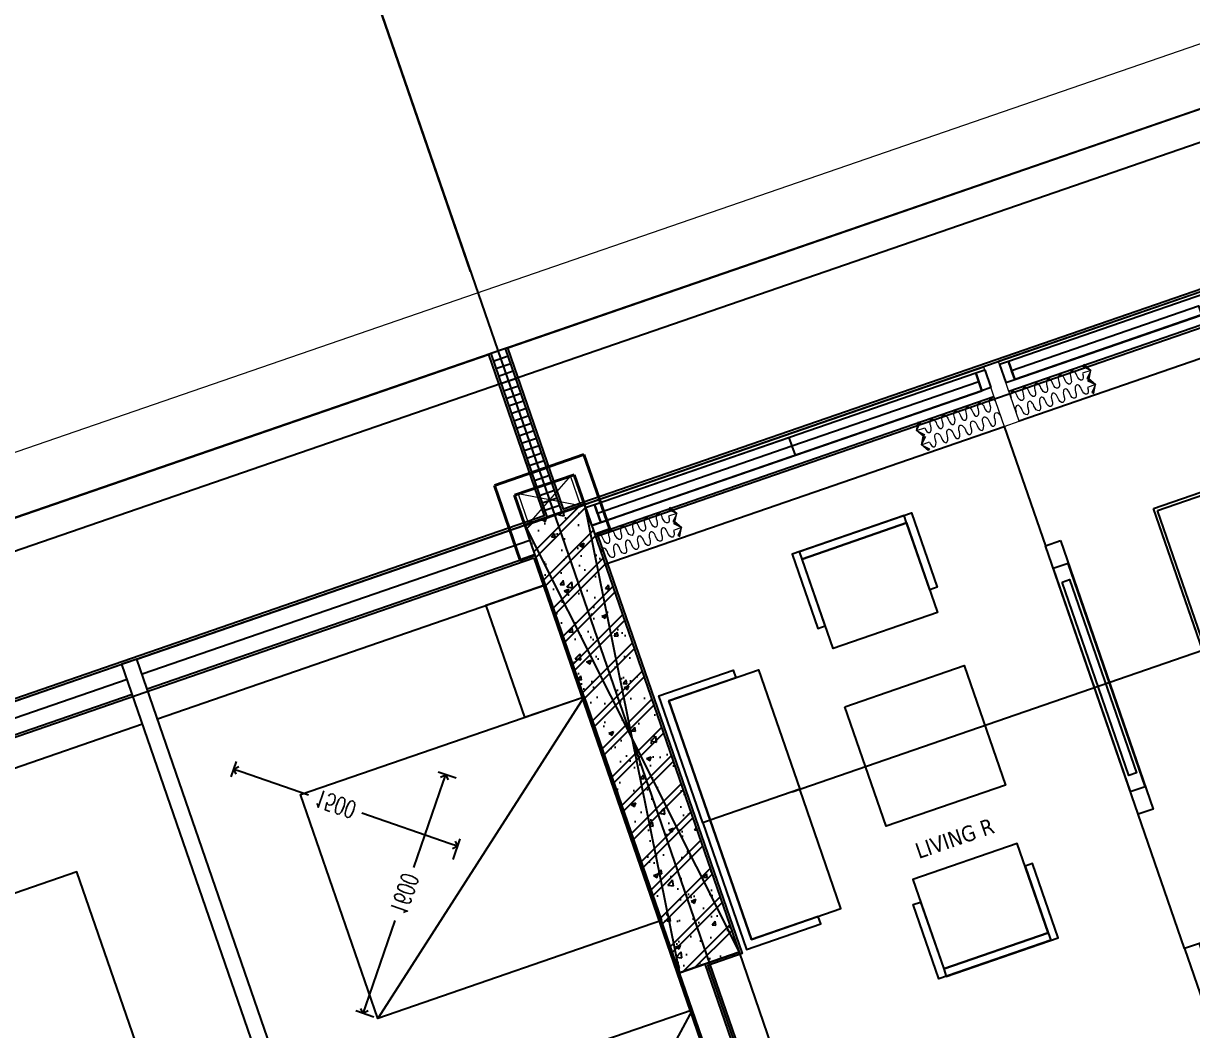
# Model space of a CAD drawing. Header units: millimetres. Extents: x -361699137 to 361252145, y -356478932 to 356523199.
# Drawn here: x -103309 to -95908, y 41170 to 47545 of the extents above; entities that cross this region are included whole.
import ezdxf

# ---------------------------------------------------------------- set-up
doc = ezdxf.new("R2010")
doc.units = ezdxf.units.MM
doc.header["$LTSCALE"] = 100
doc.header["$MEASUREMENT"] = 0
for name, pattern in [('220126_HDN_HBA typical plan$0$HIDDEN', [0.375, 0.25, -0.125]), ('ACAD_ISO03W100', [30, 12, -18]), ('HIDDEN', [0.375, 0.25, -0.125])]:
    doc.linetypes.add(name, pattern=pattern)
for name, color, linetype in [('1VinaPVC-Text', 9, 'Continuous'), ('A-_FURN----_E-_N', 251, 'Continuous'), ('A-ANNO-ROOM', 50, 'Continuous'), ('A-WALL-FNSH', 11, 'Continuous'), ('IDEA - dim', 251, 'Continuous'), ('KC', 5, 'Continuous'), ('KT-Net manh', 139, 'Continuous'), ('KT-Tuong', 1, 'Continuous'), ('TAC - Net manh', 139, 'Continuous')]:
    doc.layers.add(name, color=color, linetype=linetype)
for name, color, linetype, lineweight in [('AUDIT_I_220808132811-11', 7, 'Continuous', 9), ('CIC36 net manh', 8, 'Continuous', 9), ('HBA-Partition', 4, 'Continuous', 13), ('KT-Kich thuoc', 159, 'Continuous', 18), ('KT-lomo nuoc', 3, 'HIDDEN', 5), ('KT-Net cat', 1, 'Continuous', 40), ('Xref_ST_MBDV Cot vach 30.7.2022$0$KT-Noi that', 36, 'Continuous', 9)]:
    doc.layers.add(name, color=color, linetype=linetype, lineweight=lineweight)
doc.layers.add('dien tich thong thuy', color=3, linetype='Continuous', plot=False)
doc.styles.add('220126_HDN_HBA typical plan$0$211210_HDN_HBA_TYPICAL PLAN CORE OPT 1$0$HBA-Text', font='GOTHIC.TTF')
doc.styles.add('Arial Narrow', font='ARIALN.TTF')
doc.styles.add('Tahoma', font='tahoma.ttf')
doc.styles.add('Xref_ST_MBDV Cot vach 30.7.2022$0$DIM', font='vnsimli.shx', dxfattribs={"width": 0.7})
doc.dimstyles.new('CCU_1-300', dxfattribs={"dimscale": 300, "dimtxt": 2.5, "dimasz": 1, "dimexe": 1, "dimexo": 2, "dimgap": 0.5, "dimtad": 1, "dimdec": 0, "dimdsep": 46, "dimtxsty": 'Arial Narrow', "dimblk": 'ARCHTICK', "dimcen": -1, "dimdle": 1, "dimclrd": 256, "dimclre": 256, "dimclrt": 3, "dimadec": 0, "dimazin": 2, "dimtfac": 0.1, "dimtdec": 0, "dimtix": 1, "dimtmove": 2, "dimatfit": 1, "dimfxl": 1, "dimtvp": 0.8333333333333334, "dimtolj": 1, "dimtzin": 12, "dimarcsym": 0})
doc.dimstyles.new('Xref_ST_MBDV Cot vach 30.7.2022$0$CCU 1-100 A1', dxfattribs={"dimscale": 100, "dimtxt": 2.2, "dimasz": 1, "dimexe": 1, "dimexo": 0, "dimgap": 1, "dimtad": 1, "dimdec": 0, "dimdsep": 46, "dimtxsty": 'Xref_ST_MBDV Cot vach 30.7.2022$0$DIM', "dimblk1": 'Xref_ST_MBDV Cot vach 30.7.2022$0$_ARCHTICK', "dimblk2": 'Xref_ST_MBDV Cot vach 30.7.2022$0$_ARCHTICK', "dimsah": 1, "dimcen": 0, "dimdle": 1, "dimclrd": 256, "dimclre": 256, "dimclrt": 31, "dimadec": 0, "dimazin": 0, "dimtfac": 1, "dimtdec": 0, "dimtix": 1, "dimtmove": 2, "dimatfit": 3, "dimldrblk": 'Xref_ST_MBDV Cot vach 30.7.2022$0$_ARCHTICK', "dimfxl": 8, "dimtolj": 1, "dimarcsym": 0})

# ---------------------------------------------------------------- blocks, each defined once
blk = doc.blocks.new('*U207')
for points in [[(482.6951045578201, -398.9039813853606), (464.6170375002125, -396.4493711387506), (464.3337632049024, -466.3349522090732)], [(396.7561588253833, -484.1490495130481), (464.3337632049024, -466.3349522090732), (394.4481821902239, -466.0516779393653)]]:
    blk.add_hatch(color=256).paths.add_polyline_path(points)
blk.add_line((464.3337632049024, -466.3349522090732), (416.9273155568029, -418.7598943406972))
for points in [[(482.6951045578201, -398.9039813853606), (464.6170375002125, -396.4493711387506), (464.3337632049024, -466.3349522090732)], [(396.7561588253833, -484.1490495130481), (464.3337632049024, -466.3349522090732), (394.4481821902239, -466.0516779393653)]]:
    blk.add_lwpolyline(points, close=True)
for centre in [(16.76743755071067, -17.17677016190672), (85.71403000141326, -87.65612936302188), (155.3043908096025, -157.4940017787478), (224.8947516177918, -227.3318741944736), (294.485112425981, -297.1697466101995), (364.0754732341703, -367.0076190259254)]:
    blk.add_ellipse(centre, major_axis=(34.52187991841241, 31.95056764796491), ratio=0.5238875827070036, start_param=4.731720461219403, end_param=7.873313114809197)
at = {"extrusion": (0, 0, -1)}
for centre in [(51.5728287498025, -52.1059534814385), (120.5194212005051, -122.5853126825537), (190.1097820086943, -192.4231850982796), (259.7001428168836, -262.2610575140054), (329.2905036250728, -332.0989299297313), (398.8808644332621, -401.9368023454572)]:
    blk.add_ellipse(centre, major_axis=(-32.07293168385898, -34.4082260416161), ratio=0.5238875826554585, start_param=4.731720461217387, end_param=7.87331311480718, dxfattribs=at)
blk = doc.blocks.new('*U206')
at = {"layer": 'A-_FURN----_E-_N', "linetype": 'Continuous'}
for points in [[(-899.9999999999709, 600), (-899.9999999999709, 1000), (-1349.999999999971, 1000), (-1349.999999999971, 600)], [(-900.0000000000291, -1000), (-900.0000000000291, 1000), (900.0000000000291, 1000), (900.0000000000291, -1000)], [(-880.0000000000291, -980), (-880.0000000000291, 980), (880.0000000000291, 980), (880.0000000000291, -980)], [(1350.000000000029, 600), (1350.000000000029, 1000), (900.0000000000291, 1000), (900.0000000000291, 600)]]:
    blk.add_lwpolyline(points, close=True, dxfattribs=at)
at = {"layer": 'A-_FURN----_E-_N', "linetype": '220126_HDN_HBA typical plan$0$HIDDEN', "ltscale": 500}
blk.add_lwpolyline([(-900.0000000000291, -1000), (-900.0000000000291, 1000), (900.0000000000291, 1000), (900.0000000000291, -1000)], close=True, dxfattribs=at)
at = {"layer": 'A-_FURN----_E-_N', "linetype": 'Continuous'}
for points in [[(-54.9999999999709, 580), (-54.9999999999709, 880), (-655.605454891891, 880), (-655.605454891891, 480), (-448.1151331290312, 480)], [(645.6054548844986, 580), (645.6054548844986, 880), (45.0000000000291, 880), (45.0000000000291, 580)], [(-880.0000000000291, 248.6659454330802), (-326.2632651105232, 580), (880.0000000000291, 580), (880.0000000000291, 480), (-326.2632651105232, 480), (-326.2632651105232, 580), (-326.2632651105232, 248.6659454330802), (-880.0000000000291, 248.6659454330802)]]:
    blk.add_lwpolyline(points, dxfattribs=at)
blk = doc.blocks.new('10')
at = {"layer": 'A-WALL-FNSH', "color": 5}
for points in [[(-19.99999997812847, -259.9999999943684), (-139.9999999790307, -259.9999999925494), (-139.999999979962, -199.9999999962456), (-19.99999997949635, -199.999999994383)], [(-139.9999999822903, -2814.999999998137), (-139.9999999790307, -259.9999999925494), (-19.99999997812847, -259.9999999943684), (-19.99999998275598, -2814.999999998123)], [(-79.99999998042767, -1562.499999996275), (-79.99999997949635, -259.9999999962456), (-19.99999997812847, -259.9999999943684), (-19.99999997996201, -1562.499999998137)], [(-139.9999999804422, -1562.499999994412), (-139.9999999822903, -2814.999999998137), (-79.99999998229032, -2814.999999996246), (-79.99999998042767, -1562.499999996275)], [(-19.99999998182466, -2874.999999998094), (-139.9999999823049, -2874.99999999626), (-139.9999999822903, -2814.999999998137), (-19.99999998275598, -2814.999999998123)], [(-19.99999998229032, -2974.999999998137), (-139.999999982756, -2974.999999998137), (-139.9999999827705, -3034.999999996289), (-19.99999998323619, -3034.999999996246)], [(-139.9999999827705, -3034.999999996289), (-139.9999999860156, -5539.999999994412), (-19.99999998648127, -5539.999999996275), (-19.99999998323619, -3034.999999996246)], [(-139.999999984153, -4287.499999996275), (-139.9999999827705, -3034.999999996289), (-79.99999998322164, -3034.999999998137), (-79.99999998508429, -4287.499999998108)]]:
    blk.add_lwpolyline(points, close=True, dxfattribs=at)
for points in [[(-139.999999979962, -199.9999999962456), (-139.9999999822903, -2814.999999998137)], [(-139.9999999864813, -5599.999999994339), (-139.9999999827705, -3034.999999996289)]]:
    blk.add_lwpolyline(points, dxfattribs=at)
at = {"layer": 'HBA-Partition'}
blk.add_lwpolyline([(-400.0000000018481, -2874.999999996246), (-400.0000000009168, -2974.999999998094), (-1.862645149230957e-09, -2974.999999998123), (-1.84809323400259e-09, -2874.999999998137)], close=True, dxfattribs=at)
at = {"layer": 'IDEA - dim'}
for p, q in [((-199.9999999981374, -199.9999999962747), (-200.0000000013824, -2874.999999996231)), ((2.328306436538696e-09, -199.999999994383), (-1.84809323400259e-09, -2874.999999998137)), ((-200.0000000055734, -5600.938150435686), (-200.0000000018481, -2974.999999998137)), ((-5.107722245156765e-09, -5600.938150433823), (-1.862645149230957e-09, -2974.999999998123))]:
    blk.add_line(p, q, dxfattribs=at)
for points in [[(-2949.999999998603, -748.0050340573944), (-2949.999999999054, -299.9999999906868), (-2149.999999999534, -299.9999999906577), (-2149.999999998588, -249.9999999906868), (-2999.999999998588, -249.9999999925203), (-2999.999999998603, -748.0050340574235)], [(-1349.999999998603, -748.0050340573944), (-1349.99999999952, -299.9999999925203), (-2149.999999999534, -299.9999999906577), (-2149.999999998588, -249.9999999906868), (-1299.999999997191, -249.999999994383), (-1299.999999999054, -748.0050340592425)], [(-2949.999999999054, -299.9999999906868), (-2949.999999999985, -899.9999999906868), (-2149.999999999054, -899.9999999924912), (-2149.999999999534, -299.9999999906577)], [(-1349.99999999952, -299.9999999925203), (-1349.999999999985, -899.999999994383), (-2149.999999999054, -899.9999999924912), (-2149.999999999534, -299.9999999906577)], [(-3075.738865849082, -1390.677188729795), (-3523.743899913039, -1390.677188729867), (-3523.743899913956, -2090.677188729853), (-3573.743899913956, -2090.677188729853), (-3573.743899912559, -1340.677188729867), (-3075.738865847699, -1340.677188729838)], [(-3075.738865849096, -2090.677188731701), (-3523.743899913956, -2090.677188729853), (-3523.743899913039, -1390.677188729867), (-3573.743899914421, -1390.677188727976), (-3573.743899914421, -2140.677188729838), (-3075.738865848616, -2140.677188731701)], [(-3523.743899913956, -2090.677188729853), (-2923.743899914436, -2090.677188731701), (-2923.743899913039, -1390.677188728019), (-3523.743899913039, -1390.677188729867)], [(-1750.000000000451, -1340.677188733593), (-1750.000000000931, -2140.67718873173), (-2550.000000000917, -2140.677188729838), (-2550.000000000466, -1340.677188731701)], [(-776.2561000878777, -2090.677188729838), (-1376.256100088824, -2090.677188731686), (-1376.256100087878, -1390.67718873173), (-776.2561000860296, -1390.67718873173)], [(-1224.261134152286, -1390.677188731745), (-776.2561000860296, -1390.67718873173), (-776.2561000878777, -2090.677188729838), (-726.2561000864807, -2090.677188731701), (-726.2561000864953, -1340.677188733607), (-1224.261134151369, -1340.677188733607)], [(-1224.261134153683, -2090.67718873352), (-776.2561000878777, -2090.677188729838), (-776.2561000860296, -1390.67718873173), (-726.2561000864807, -1390.677188731701), (-726.2561000874266, -2140.677188735426), (-1224.261134152301, -2140.677188733549)], [(-1200.000000002314, -2974.999999994412), (-3000.000000000917, -2974.999999990643), (-3000.000000002779, -2874.999999988824), (-1200.000000001397, -2874.999999988824)], [(-2847.50000000326, -2874.999999992491), (-2847.500000001848, -2974.999999992506), (-1352.500000002779, -2974.999999994383), (-1352.500000001863, -2874.999999990643)], [(-1452.500000001863, -2899.99999999252), (-1452.500000001397, -2949.999999992535), (-2747.500000000466, -2949.999999990658), (-2747.500000002328, -2899.999999992506)]]:
    blk.add_lwpolyline(points, close=True, dxfattribs=at)
at = {"layer": 'KT-Net manh', "linetype": 'ACAD_ISO03W100', "ltscale": 4}
for p, q in [((-399.9999999981228, -199.9999999925203), (-400.0000000018481, -2874.999999996246)), ((-2149.999999999985, -849.999999992564), (-2150.000000002779, -3599.999999992549)), ((-3900.000000002328, -2874.999999986947), (-3000.000000002779, -2874.999999988824)), ((-3900.000000004642, -5714.999999986932), (-3900.000000002328, -2874.999999986947)), ((-400.0000000023283, -2874.99999998878), (-1200.000000001397, -2874.999999988824)), ((-400.0000000051077, -5600.938150431961), (-400.0000000009168, -2974.999999998094))]:
    blk.add_line(p, q, dxfattribs=at)
at = {"layer": 'KT-Tuong'}
for points in [[(-9600.000000000306, 200.0000000006403), (-2999.999999997657, 200.0000000037253)], [(-2999.999999997177, 30.00000000372529), (-9430.00000000107, 30.00000000066939)], [(-5230.000000001848, -2974.999999985041), (-3900.000000001382, -2974.99999998507), (-3900.000000002328, -2874.999999986947), (-5230.000000002794, -2874.999999983236)]]:
    blk.add_lwpolyline(points, dxfattribs=at)
at = {"layer": 'CIC36 net manh', "color": 8}
for p, xscale, yscale, zscale, rotation in [((-338.6633411571383, -200.7459850180603), 0.8100000000112613, 0.8100000000112613, 0.8100000000112613, 315.1232012038961), ((-243.709714670651, -200.5282706860453), 0.8100000000112613, 0.8100000000112613, 0.8100000000112613, 315.1232012038961), ((-338.6633411599178, -2874.254014972583), -0.8100000000112609, 0.8100000000112609, 0.8100000000112604, 224.8767987959502), ((-243.7097146734595, -2874.471729304641), -0.8100000000112609, 0.8100000000112609, 0.8100000000112604, 224.8767987959502), ((-338.6633411603834, -2975.745985019908), 0.8100000000112613, 0.8100000000112613, 0.8100000000112613, 315.1232012038961), ((-243.709714673445, -2975.528270686016), 0.8100000000112613, 0.8100000000112613, 0.8100000000112613, 315.1232012038961)]:
    blk.add_blockref('*U207', p, dxfattribs=dict(at, xscale=xscale, yscale=yscale, zscale=zscale, rotation=rotation))
at = {"layer": 'IDEA - dim', "rotation": 179.9999999999231}
blk.add_blockref('*U206', (-2100.000000004642, -4599.999999994412), dxfattribs=at)
at = {"layer": '1VinaPVC-Text', "style": 'Tahoma'}
blk.add_text('LIVING R', height=100, rotation=270.0000000266804, dxfattribs=at).set_placement((-2814.423463121973, -1468.461951337682))
blk = doc.blocks.new('A$C046771BC')
at = {"layer": 'A-_FURN----_E-_N', "linetype": 'Continuous'}
blk.add_lwpolyline([(8014.534550933036, 8418.067530231488), (8197.000778177564, 7899.216804196079), (8763.019752042208, 8098.270870283191), (8580.553524797651, 8617.121596318608), (8014.534550933036, 8418.067530231488)], close=True, dxfattribs=at)
at = {"layer": 'IDEA - dim'}
for p, q in [((5115.94646756367, 10631.81709387352), (7568.695355476957, 11494.38471323635)), ((5049.595112201016, 10820.49008516163), (4955.258616559353, 10787.31440748109)), ((2568.861084927034, 9736.073797183224), (5021.609971910861, 10598.64141621859)), ((8497.614330658587, 8852.962835243958), (8874.960313178759, 8985.665545951091)), ((8874.960313178759, 8985.665545951091), (11064.55504017712, 2759.45683345629))]:
    blk.add_line(p, q, dxfattribs=at)
for points in [[(5049.595112201001, 10820.49008516151), (7502.344000166398, 11683.05770454265)], [(5082.770789882343, 10726.1535895177), (7535.519677821649, 11588.72120888949)], [(2502.509729566213, 9924.746788471111), (4955.258616548177, 10787.31440750636)], [(2441.34891159476, 9797.234615172823), (4988.434294229548, 10692.97791186266)]]:
    blk.add_lwpolyline(points, dxfattribs=at)
for points in [[(7257.700727638017, 11173.00901255349), (7506.518310664309, 10465.48529403702), (7883.864293238308, 10598.18800476088), (7635.046710444716, 11305.71172324182)], [(8381.49945865586, 9183.140570166503), (6589.10604141849, 8552.802694225105), (6091.470876202133, 9967.850128886621), (7883.864293435734, 10598.18800483003)], [(3381.665187550898, 7424.82965236995), (5174.058604788224, 8055.167528314498), (4676.423439568069, 9470.214962975111), (2884.030022334526, 8839.877087034281)]]:
    blk.add_lwpolyline(points, close=True, dxfattribs=at)
at = {"layer": 'KT-Tuong'}
for p, q in [((6310.270864321006, 7235.70325001411), (5049.595112200986, 10820.49008516116)), ((6215.934368677597, 7202.527572332994), (4955.258616548177, 10787.31440750613)), ((8763.019752042208, 8098.270870283191), (8497.614330658587, 8852.962835243958))]:
    blk.add_line(p, q, dxfattribs=at)
at = {"layer": 'TAC - Net manh', "linetype": 'ACAD_ISO03W100', "ltscale": 4}
for p, q in [((5182.297822926397, 10443.14410258585), (7635.046710839641, 11305.71172194869)), ((2635.212440289717, 9547.400805895672), (5087.961327273588, 10409.96842493106)), ((8580.553524797651, 8617.121596318608), (8197.000778177564, 7899.216804196079))]:
    blk.add_line(p, q, dxfattribs=at)
blk.add_lwpolyline([(7883.864293435749, 10598.18800483073), (6589.106041418534, 8552.802694225571)], dxfattribs=at)
blk = doc.blocks.new('A$C1AAC5519')
at = {"layer": 'A-ANNO-ROOM', "insert": (772.955269176513, 1216.574747113511), "char_height": 600, "attachment_point": 2, "rotation": 50.44882673977027, "style": '220126_HDN_HBA typical plan$0$211210_HDN_HBA_TYPICAL PLAN CORE OPT 1$0$HBA-Text'}
blk.add_mtext_dynamic_manual_height_columns('S.B1.', width=722857412.8743668, gutter_width=9765.624999999996, heights=[0], dxfattribs=at)
blk = doc.blocks.new('A$C418F5BC8')
at = {"layer": 'A-ANNO-ROOM', "insert": (648.1133449638728, 1090.790118377889), "char_height": 600, "attachment_point": 2, "rotation": 50.44882673977027, "style": '220126_HDN_HBA typical plan$0$211210_HDN_HBA_TYPICAL PLAN CORE OPT 1$0$HBA-Text'}
blk.add_mtext_dynamic_manual_height_columns('SL-S', width=722857412.8743668, gutter_width=9765.624999999996, heights=[0], dxfattribs=at)
blk = doc.blocks.new('A$C2A6C5140')
at = {"layer": 'A-ANNO-ROOM', "insert": (731.4497625969816, 1190.0169191678, 0.0003277973379295924), "char_height": 600, "attachment_point": 2, "rotation": 50.44882673977027, "style": '220126_HDN_HBA typical plan$0$211210_HDN_HBA_TYPICAL PLAN CORE OPT 1$0$HBA-Text'}
blk.add_mtext_dynamic_manual_height_columns('2-BR', width=722857412.8743668, gutter_width=9765.624999999996, heights=[0], dxfattribs=at)
blk = doc.blocks.new('A$C5388591E')
at = {"layer": 'A-ANNO-ROOM', "insert": (894.3001998505497, 842.1987865094561, 0.0004622000541105721), "char_height": 600, "attachment_point": 2, "rotation": 1.4064704596368105, "style": '220126_HDN_HBA typical plan$0$211210_HDN_HBA_TYPICAL PLAN CORE OPT 1$0$HBA-Text'}
blk.add_mtext_dynamic_manual_height_columns('3-BR', width=722857412.8743668, gutter_width=9765.624999999996, heights=[0], dxfattribs=at)
blk = doc.blocks.new('A$C21AF0CCA')
at = {"layer": 'A-ANNO-ROOM', "insert": (1197.56892258345, 814.6835720778872), "char_height": 600, "attachment_point": 2, "rotation": 0.10542954816276216, "style": '220126_HDN_HBA typical plan$0$211210_HDN_HBA_TYPICAL PLAN CORE OPT 1$0$HBA-Text'}
blk.add_mtext_dynamic_manual_height_columns('S.B1P.', width=722857412.8743668, gutter_width=9765.624999999996, heights=[0], dxfattribs=at)
blk = doc.blocks.new('Louvre')
for p, q in [((-390.067916277796, 975.9572027104441, 0.1512365001885502), (-295.1435544323176, 1008.729661013116, 0.1512365002144518)), ((-373.750619571656, 928.6946823777398, 0.1512365001885502), (-278.8262577261776, 961.4671406804118, 0.1512365002144518)), ((-357.4333228655159, 881.4321620450355, 0.1512365001885502), (-262.5089610200375, 914.2046203477075, 0.1512365002144518)), ((-341.1160261593759, 834.1696417123312, 0.1512365001885502), (-246.1916643138975, 866.9421000150032, 0.1512365002144518)), ((-324.7987294532359, 786.9071213796269, 0.1512365001885502), (-229.8743676077574, 819.6795796822989, 0.1512365002144518)), ((-308.4814327470958, 739.6446010469226, 0.1512365001885502), (-213.5570709016174, 772.4170593495946, 0.1512365002144518)), ((-292.1641360409558, 692.3820807142183, 0.1512365001885502), (-197.2397741954774, 725.1545390168903, 0.1512365002144518)), ((-275.8468393348157, 645.119560381514, 0.1512365001885502), (-180.9224774893373, 677.892018684186, 0.1512365002144518)), ((-259.5295426286757, 597.8570400488097, 0.1512365001885502), (-164.6051807831973, 630.6294983514817, 0.1512365002144518)), ((-243.2122459225357, 550.5945197161054, 0.1512365001885502), (-148.2878840770572, 583.3669780187774, 0.1512365002144518)), ((-226.8949492163956, 503.3319993834011, 0.1512365001885502), (-131.9705873709172, 536.1044576860731, 0.1512365002144518)), ((-210.5776525102556, 456.0694790506968, 0.1512365001885502), (-115.6532906647772, 488.8419373533688, 0.1512365002144518)), ((-194.2603558041155, 408.8069587179925, 0.1512365001885503), (-99.33599395863712, 441.5794170206646, 0.1512365002144518)), ((-177.9430590979755, 361.5444383852882, 0.1512365001885503), (-83.01869725249708, 394.3168966879603, 0.1512365002144518)), ((-161.6257623918355, 314.2819180525839, 0.1512365001885503), (-66.70140054635704, 347.054376355256, 0.1512365002144518)), ((-145.3084656856954, 267.0193977198796, 0.1512365001885503), (-50.38410384021699, 299.7918560225517, 0.1512365002144518)), ((-128.9911689795554, 219.7568773871753, 0.1512365001885503), (-34.06680713407695, 252.5293356898474, 0.1512365002144518)), ((-112.6738722734153, 172.494357054471, 0.1512365001885503), (-17.74951042793691, 205.2668153571431, 0.1512365002144518)), ((-96.35657556727529, 125.2318367217667, 0.1512365001885503), (-1.43221372179687, 158.0042950244388, 0.1512365002144518)), ((-80.03927886113524, 77.96931638906244, 0.1512365001885503), (14.88508298434317, 110.7417746917345, 0.1512365002144518)), ((-63.7219821549952, 30.70679605635814, 0.1512365001885503), (31.20237969048321, 63.47925435903016, 0.1512365002144518)), ((-47.40468544885516, -16.55572427634615, 0.1512365001885503), (47.51967639662325, 16.21673402632587, 0.1512365002144518))]:
    blk.add_line(p, q)
at = {"elevation": 0.1512365001885503}
blk.add_lwpolyline([(47.5188208874315, 16.2192119784886), (-311.4533339738846, 1055.970408101566), (-405.9933989513665, 1023.379364635679), (-47.40468544885516, -16.55572427634615)], close=True, dxfattribs=at)
blk = doc.blocks.new('Xref_ST_MBDV Cot vach 30.7.2022$0$_Open90')
at = {"color": 0, "linetype": 'ByBlock', "lineweight": -2}
for p, q in [((0, 0), (-1, 0)), ((-0.5, 0.5), (0, 0)), ((0, 0), (-0.5, -0.5))]:
    blk.add_line(p, q, dxfattribs=at)
blk = doc.blocks.new('*D159')
at = {"layer": 'Defpoints', "color": 5, "transparency": 16777216}
for p, q in [((-2230.006080747058, 1494.255069668558), (-2230.006080747058, 1595.840436880921)), ((-730.0060807470581, 1457.189424305085), (-730.0060807470581, 1595.840436880921)), ((-2180.006080747058, 1545.840436880921), (-1728.427059650542, 1545.840436880921)), ((-780.0060807470581, 1545.840436880921), (-1371.760392983876, 1545.840436880921))]:
    blk.add_line(p, q, dxfattribs=at)
at = {"layer": 'Defpoints', "color": 0, "transparency": 16777216}
for p in [(-2230.006080747058, 1545.840436880921), (-2230.006080747058, 1494.255069668558, -3.230259272854623e-06), (-730.0060807470581, 1457.189424305085, -3.230259272854623e-06)]:
    blk.add_point(p, dxfattribs=at)
at = {"layer": 'Defpoints', "color": 5, "transparency": 16777216, "xscale": 50, "yscale": 50, "zscale": 50, "rotation": 180}
blk.add_blockref('Xref_ST_MBDV Cot vach 30.7.2022$0$_Open90', (-2230.006080747058, 1545.840436880921), dxfattribs=at)
at = {"layer": 'Defpoints', "color": 5, "transparency": 16777216, "xscale": 50, "yscale": 50, "zscale": 50}
blk.add_blockref('Xref_ST_MBDV Cot vach 30.7.2022$0$_Open90', (-730.0060807470581, 1545.840436880921), dxfattribs=at)
at = {"layer": 'Defpoints', "color": 5, "transparency": 16777216, "insert": (-1550.093726317209, 1545.840436880921), "char_height": 110, "attachment_point": 5, "style": 'Xref_ST_MBDV Cot vach 30.7.2022$0$DIM'}
blk.add_mtext('\\A1;1500', dxfattribs=at)
blk = doc.blocks.new('Xref_ST_MBDV Cot vach 30.7.2022$0$_ARCHTICK')
at = {"color": 0, "linetype": 'ByBlock', "const_width": 0.15}
blk.add_lwpolyline([(-0.5, -0.5), (0.5, 0.5)], dxfattribs=at)
blk = doc.blocks.new('*D160')
at = {"layer": 'Defpoints', "color": 5, "transparency": 16777216}
for p, q in [((-879.0568600945994, 1950.002331897217), (-1000.172690610198, 1950.002331897217)), ((-950.1726906101984, 1900.002331897217), (-950.1726906101983, 1328.335665230491)), ((-950.1726906101981, 400.0023318972127), (-950.1726906101982, 971.6689985638246)), ((-879.0568600945994, 350.0023318972127), (-1000.172690610198, 350.0023318972126))]:
    blk.add_line(p, q, dxfattribs=at)
at = {"layer": 'Defpoints', "color": 0, "transparency": 16777216}
for p in [(-879.0568600945994, 1950.002331897217, -3.230259272854623e-06), (-950.1726906101981, 350.0023318972126), (-879.0568600945994, 350.0023318972127, -3.230259272854622e-06)]:
    blk.add_point(p, dxfattribs=at)
at = {"layer": 'Defpoints', "color": 5, "transparency": 16777216, "xscale": 50, "yscale": 50, "zscale": 50}
for p, rotation in [((-950.1726906101984, 1950.002331897217), 90), ((-950.1726906101981, 350.0023318972126), 270)]:
    blk.add_blockref('Xref_ST_MBDV Cot vach 30.7.2022$0$_Open90', p, dxfattribs=dict(at, rotation=rotation))
at = {"layer": 'Defpoints', "color": 5, "transparency": 16777216, "insert": (-950.1726906088297, 1150.002331897158), "char_height": 110, "attachment_point": 5, "rotation": 90, "style": 'Xref_ST_MBDV Cot vach 30.7.2022$0$DIM'}
blk.add_mtext('\\A1;1600', dxfattribs=at)
blk = doc.blocks.new('*U386')
at = {"layer": 'KT-lomo nuoc', "ltscale": 500}
for p, q in [((-318.1166377263282, 247.5827157463289), (8.673617379884035e-19, -0.00929705234011635)), ((-346.4660247223507, 49.60213019069906), (28.34938699602225, 197.9712885032892))]:
    blk.add_line(p, q, dxfattribs=at)
blk.add_lwpolyline([(-346.4660247223507, 49.60213019069906), (-318.1166377263282, 247.5827157463289), (28.34938699602225, 197.9712885032892), (8.673617379884035e-19, -0.00929705234011635)], close=True, dxfattribs=at)
blk = doc.blocks.new('CTN TN T39')
at = {"layer": 'KT-Net cat'}
for p, q in [((-95835.00905374449, 17742.69724332071, -1.243685318913179e-07), (-96402.1592977333, 17546.88968283497, -1.243685318913179e-07)), ((-95671.83608667477, 17270.0720399959, -1.243685318913179e-07), (-95835.00905374432, 17742.69724332062, -1.243685318913179e-07)), ((-95896.89950099534, 17615.5376092415, -1.243685318913179e-07), (-96274.99966365457, 17484.99923558433, -1.243685318913179e-07)), ((-95896.89950099526, 17615.53760924151, -1.243685318913179e-07), (-95831.63031416727, 17426.48752791109, -1.243685318913179e-07)), ((-96402.15929773347, 17546.8896828358, -1.243685318913179e-07), (-96238.98633066396, 17074.26447951108, -1.243685318913179e-07)), ((-96274.99966365467, 17484.99923558489, -1.243685318913179e-07), (-96209.73047682687, 17295.94915425499, -1.243685318913179e-07)), ((-96209.73047682662, 17295.94915425449, -1.243685318913179e-07), (-95831.6303141674, 17426.48752791165, -1.243685318913179e-07)), ((-95671.83608667478, 17270.07203999605, -1.243685318913179e-07), (-95766.36112733962, 17237.43744658175, -1.243685318913179e-07)), ((-96144.46128999886, 17106.89907292458, -1.243685318913179e-07), (-96238.98633066351, 17074.26447951034, -1.243685318913179e-07))]:
    blk.add_line(p, q, dxfattribs=at)
at = {"layer": 'KT-lomo nuoc', "linetype": 'HIDDEN', "xscale": -0.9999999999999997, "rotation": 10.8976534755902}
blk.add_blockref('*U386', (-96186.10379453622, 17304.11935017488, -1.099081606332041e-07), dxfattribs=at)
blk = doc.blocks.new('_ARCHTICK')
at = {"color": 0, "linetype": 'ByBlock', "const_width": 0.15}
blk.add_lwpolyline([(-0.5, -0.5), (0.5, 0.5)], dxfattribs=at)
blk = doc.blocks.new('*D490')
at = {"layer": 'Defpoints', "color": 0, "transparency": 16777216}
for p in [(40752.70183351263, 9160.875094349507), (41922.48972602165, 5772.622431183524), (35305.7368799285, 3488.200890899293)]:
    blk.add_point(p, dxfattribs=at)
at = {"layer": 'KC', "lineweight": -2, "transparency": 16777216}
for p, q in [((41726.68216543891, 6339.772675138892), (40654.79805322125, 9444.450216327192)), ((33852.37386538922, 6778.549773926158), (41036.27695549031, 9258.778874640884)), ((35109.92931934576, 4055.351134854661), (34038.04520707553, 7160.028676195217))]:
    blk.add_line(p, q, dxfattribs=at)
at = {"layer": 'KC', "lineweight": -2, "transparency": 16777216, "xscale": 300, "yscale": 300, "zscale": 300}
for p, rotation in [((40752.70183351263, 9160.875094349507), 19.0471379640282), ((34135.94898736691, 6876.453554217534), 199.0471379640282)]:
    blk.add_blockref('_ARCHTICK', p, dxfattribs=dict(at, rotation=rotation))
at = {"layer": 'KC', "color": 3, "transparency": 16777216, "insert": (37270.40595626255, 8522.416378451588), "char_height": 750, "attachment_point": 5, "rotation": 19.0471379640282, "style": 'Arial Narrow'}
blk.add_mtext('\\A1;7000', dxfattribs=at)
blk = doc.blocks.new('*D491')
at = {"layer": 'Defpoints', "color": 0, "transparency": 16777216}
for p in [(46235.15419172094, 11053.68151326377), (46982.76719125919, 8888.244725172342), (41922.48972602165, 5772.622431183524)]:
    blk.add_point(p, dxfattribs=at)
at = {"layer": 'KC', "lineweight": -2, "transparency": 16777216}
for p, q in [((46786.95963067644, 9455.39496912771), (46137.25041142957, 11337.25663524145)), ((40469.12671154821, 9062.971314019702), (46518.72931369863, 11151.58529355514)), ((41726.68216543891, 6339.772675138892), (40654.79805323452, 9444.45021628876))]:
    blk.add_line(p, q, dxfattribs=at)
at = {"layer": 'KC', "lineweight": -2, "transparency": 16777216, "xscale": 300, "yscale": 300, "zscale": 300}
for p, rotation in [((46235.15419172094, 11053.68151326377), 19.0471379640282), ((40752.7018335259, 9160.875094311075), 199.0471379640282)]:
    blk.add_blockref('_ARCHTICK', p, dxfattribs=dict(at, rotation=rotation))
at = {"layer": 'KC', "color": 3, "transparency": 16777216, "insert": (43320.0085584462, 10611.03035795549), "char_height": 750, "attachment_point": 5, "rotation": 19.0471379640282, "style": 'Arial Narrow'}
blk.add_mtext('\\A1;5800', dxfattribs=at)
blk = doc.blocks.new('Xref_ST_MBDV Cot vach 30.7.2022$0$TM 1000kg')
at = {"layer": 'Defpoints', "color": 5}
for base, p1, p2, angle, picture, middle in [((-950.1726906101981, 350.0023318972126), (-879.056860094599, 1950.002331897216, -3.230259272854623e-06), (-879.056860094599, 350.0023318972126, -3.230259272854622e-06), 90, '*D160', (-950.1726906088297, 1150.002331897158)), ((-2230.006080747058, 1545.840436880921), (-730.0060807470581, 1457.189424305085, -3.230259272854623e-06), (-2230.006080747058, 1494.255069668558, -3.230259272854623e-06), 180, '*D159', (-1550.093726317209, 1545.840436880921))]:
    dim = blk.add_linear_dim(base=base, p1=p1, p2=p2, angle=angle, dimstyle='Xref_ST_MBDV Cot vach 30.7.2022$0$CCU 1-100 A1', override={"dimscale": 50, "dimblk1": 'Xref_ST_MBDV Cot vach 30.7.2022$0$_Open90', "dimblk2": 'Xref_ST_MBDV Cot vach 30.7.2022$0$_Open90', "dimclrd": 5, "dimclre": 5, "dimclrt": 5, "dimlwd": 65535, "dimlwe": 65535}, dxfattribs=at)
    dim.commit()
    dim.dimension.update_dxf_attribs({"geometry": picture, "text_midpoint": middle, "dimtype": 128})
blk = doc.blocks.new('A$C0e39c971')
at = {"layer": 'KC'}
h = blk.add_hatch(dxfattribs=at)
h.set_pattern_fill('VATLIEU04', color=256, scale=40, style=0, pattern_type=2)
h.set_pattern_definition([(49.99999999999999, (-90946.1647472535, -18366.26446870027), (286.9040730403014, -25.10085399303804), [30, -330]), (355, (-90946.1647472535, -18366.26446870027), (-55.50053344520001, 300.8768534800047), [24, -264]), (100.4514, (-90922.25607525349, -18368.35620470027), (231.4037526856086, 275.7758168243814), [25.496076, -280.4568448]), (46.18420000000001, (-90946.1647472535, -18286.26446870027), (426.8964194502578, -66.20760573160723), [45, -495]), (96.6356, (-90910.5900492535, -18291.78179150027), (373.8650822194813, 389.6471483601767), [38.2441152, -420.6852]), (351.1842, (-90946.1647472535, -18286.26446870027), (373.8647780534509, 389.6474403701299), [36, -396]), (21, (-90906.1647472535, -18306.26446870027), (238.7628208473847, -161.0475562661355), [30, -330]), (326.0000000000001, (-90906.1647472535, -18306.26446870027), (97.32613276863269, 290.0600180187412), [24, -264]), (71.4514, (-90886.2678540535, -18319.68511110027), (336.089051432596, 129.012198683981), [25.496076, -280.4568448]), (37.50000000000001, (-90946.1647472535, -18366.26446870027), (4.863942126916267, 133.1575415325246), [0, -260.8, 0, -268, 0, -265]), (7.499999999999999, (-90946.1647472535, -18366.26446870027), (105.2278149768594, 157.7646847529441), [0, -152.8, 0, -254.8, 0, -101]), (327.5, (-91035.3647472535, -18366.26446870027), (213.5289744689636, -9.021948693751902), [0, -100, 0, -312, 0, -414]), (317.5, (-91075.3647472535, -18366.26446870027), (233.2744677369545, 40.04199293292709), [0, -130, 0, -207.2, 0, -294]), (45, (-90946.1647472535, -18366.26446870027), (-120.2081528017131, 120.2081528017131), []), (45, (-90946.1647472535, -18317.26446870027), (-120.2081528017131, 120.2081528017131), [])])
h.paths.add_polyline_path([(-48325.51476221929, -16684.28957221066), (-47947.41459955953, -16553.75119855499), (-46968.37679714201, -19389.50241850315), (-47346.47695980177, -19520.04079215882)])
at = {"layer": 'KC', "ltscale": 2000}
for p, q in [((5878.170421930728, 2029.426912587933), (-61552.03433026094, -21250.72021190883)), ((-50296.02445521206, -10365.26604742959), (-32130.72716177488, -62980.46010137508))]:
    blk.add_line(p, q, dxfattribs=at)
at = {"layer": 'KC', "linetype": 'ByBlock', "ltscale": 30}
for p, q in [((-47947.41459955953, -16553.75119855499, 2.134717759249763e-05), (-47346.47695980177, -19520.04079215882, 2.134717759249763e-05)), ((-48325.51476221929, -16684.28957221066, 2.134717759249763e-05), (-46968.37679714201, -19389.50241850315, 2.134717759249763e-05))]:
    blk.add_line(p, q, dxfattribs=at)
at = {"layer": 'KC', "elevation": 1.034975806175202e-10}
for points in [[(-17552.23584064748, -16036.06459273009), (-17553.1389593645, -16036.37639277731), (-20141.8602483701, -8672.649219421492, 0.3383369275737885), (-24015.29082174599, -7136.458974841615), (-53451.03999679349, -17291.55951986432, 0.4594566638934902), (-55491.1399245502, -22440.97886224906), (-46722.43160347594, -36767.33588192488, 0.2796886410766748), (-41756.25934116053, -37798.72170729071), (-19038.83478782838, -29961.01369796699, 0.2042794764179826), (-18972.52809744002, -29839.90109064529), (-18748.74024396064, -28810.03134434265, -0.275411558420597), (-18020.89218299882, -28009.52022957452), (-13608.50410666387, -26491.64415193349, -0.4141945204059637), (-12447.42789786076, -27056.16764173837), (-4118.211540221004, -51146.8806521662, 0.3197537419032751), (701.8279530112632, -54580.38154215179), (45839.20945656975, -54580.38154215179, 0.3653099340488337), (50805.18134907098, -50269.65953950946, 0.1024343471952136), (50796.20608748565, -48647.75340763869), (48355.04031652305, -37177.11983438133, 0.1326112318916029), (46888.71811021073, -34378.50465145579, 0.06649945757597092), (45757.53223259235, -33464.07898575653, 0.1376152775427903), (43676.93692294578, -32880.38154222074), (18033.23583193077, -32880.38154215258)], [(-17486.96665380361, -16225.11467405443), (-17675.86034982478, -16290.32986916499), (-20323.69321541212, -8758.457316627744, 0.336124332873481), (-23955.56272606945, -7327.420694310193), (-53385.81406460062, -17480.62452923827, 0.1867970420990554), (-55288.46760288459, -19088.23601276359, 0.1867970420990554)]]:
    blk.add_lwpolyline(points, format="xyb", dxfattribs=at)
at = {"layer": 'KC', "ltscale": 0.25, "elevation": 2.134717759249763e-05}
blk.add_lwpolyline([(-48325.51476221929, -16684.28957221066), (-47947.41459955953, -16553.75119855499), (-46968.37679714201, -19389.50241850315), (-47346.47695980177, -19520.04079215882)], close=True, dxfattribs=at)
at = {"layer": 'KC'}
for base, p1, p2, picture, middle in [((-44161.01055553259, -10362.5829554365), (-48473.67502123187, -15643.64203751674), (-43413.39755599434, -12528.01974352792), '*D491', (-47076.15618880733, -10805.23411074478)), ((-49643.4629137409, -12255.38937435076), (-55090.42786732502, -17928.06357780097), (-48473.67502123187, -15643.64203751674), '*D490', (-53125.75879099098, -12893.84809024868))]:
    dim = blk.add_linear_dim(base=base, p1=p1, p2=p2, angle=19.04713796383118, dimstyle='CCU_1-300', dxfattribs=at)
    dim.commit()
    dim.dimension.update_dxf_attribs({"geometry": picture, "text_midpoint": middle, "insert": (-90396.16474725353, -21416.26446870026)})

msp = doc.modelspace()

# ---------------------------------------------------------------- linework, layer by layer
at = {"layer": 'AUDIT_I_220808132811-11', "elevation": 1.118653840330101e-10}
for points in [[(-69193.30637794166, 45106.94538371818), (-71608.18641396164, 52101.56739367126, 0.3643585262583712), (-76316.22335845136, 54156.43183830037), (-105251.9352621387, 44174.19969276607, 0.4519047578513394), (-107468.3438809736, 38521.0920903217), (-99355.1182781613, 24907.26294021989, 0.3106788684848847), (-93192.1073306115, 22936.01019132367), (-70669.28839360795, 30727.35068779386, 0.2299220823866625), (-70384.42438073971, 31142.11707948335), (-70163.50289504483, 32158.79582628727, -0.2789899883790971), (-69704.65776879928, 32660.41716481154), (-65284.34999406608, 34181.01764486975, -0.4143403845293878), (-64631.75593334719, 33863.92266491413), (-56302.53957563703, 9773.209654282633, 0.3197537419032749), (-51104.45776920996, 6070.414576847223), (-5967.076265651645, 6070.414576847223, 0.4808685683322463), (-826.5305198492715, 12501.31484617034), (-1435.178516527987, 15196.44977954429), (-1480.444214882969, 15396.89038593689), (-3255.875840014254, 23916.51383654246)], [(-107297.4256467714, 38609.81725674996, -0.4594566638934902), (-105257.3257190147, 43759.23659913469), (-75821.57654396608, 53914.33714415779)]]:
    msp.add_lwpolyline(points, format="xyb", dxfattribs=at)
at = {"layer": 'dien tich thong thuy', "elevation": 4.480702435771183e-10}
msp.add_lwpolyline([(-100239.6350831458, 45490.2994799855), (-94879.63896704122, 47339.45572725077), (-94526.80987365986, 46317.48719334284), (-99886.61349256226, 44467.02502320192)], close=True, dxfattribs=at)
at = {"layer": 'dien tich thong thuy'}
for points, elevation in [([(-99669.70738431369, 44298.38795825111), (-94592.83066503302, 46051.17014570971), (-93680.01106515288, 43404.34308870044), (-93571.30251597136, 43441.87450976661), (-92815.7494504698, 41253.43957707885), (-92825.20195453794, 41250.1761177369), (-92090.92360272474, 39123.36270277587), (-92199.62739949027, 39085.83292034984)], -5.46011708795021e-05), ([(-105257.3246372412, 43759.23628799635), (-100362.5273392388, 45447.90262406015), (-100009.4988775047, 44424.60825044096), (-105980.1924695472, 42362.00347315815)], 4.469598132477386e-10), ([(-99669.70738431369, 44298.38795825111), (-98755.93876872776, 41651.6868196337), (-98973.34636199824, 41576.62725487078), (-96884.73238352122, 35527.0246523084), (-91600.78261034715, 37351.29842414757), (-92199.62739949027, 39085.83292034984)], 1.850305064140804e-10)]:
    msp.add_lwpolyline(points, dxfattribs=dict(at, elevation=elevation))
at = {"layer": 'dien tich thong thuy', "elevation": -5.460117087949516e-05}
msp.add_lwpolyline([(-100076.1650596476, 44158.0592079503), (-98873.58029166184, 40674.81145835094), (-98883.03279575997, 40671.54799899772), (-98204.23325268255, 38705.42715298221), (-99815.88519699482, 38149.00733495039), (-99669.02952662838, 37723.64465195171), (-98047.92507824028, 38283.32792934291), (-97073.78246486234, 35461.75546547603), (-98567.27810833848, 34946.12888920947), (-100391.6180169544, 34316.22549065392), (-100401.4892414047, 34344.81128182446), (-103265.5342163232, 33355.80137075637), (-103200.203113007, 33166.57195032392), (-103710.602906879, 32990.35737655502), (-105360.244300384, 35758.76340078544), (-105350.5897369829, 35762.09662073401), (-106098.2425518312, 37016.79753016322), (-106107.8971153045, 37013.46431018979), (-107108.9195278792, 38693.36667470954, -0.4754106967124653), (-105839.8025309953, 42168.17320483355), (-105369.6279158266, 42330.69305411611), (-104390.6834467591, 39494.92002877347), (-104078.6593472069, 39602.64576528027), (-105057.6347137437, 42438.21613125698)], format="xyb", close=True, dxfattribs=at)

# ---------------------------------------------------------------- block references
at = {"rotation": 359.6716985290672}
msp.add_blockref('A$C046771BC', (-107701.3154737136, 32726.30538740009, -5.460150597392439e-05), dxfattribs=at)
at = {"layer": 'A-ANNO-ROOM'}
for p in [(-259643.7130096142, 30107.50136767479, 5.460850030168077e-05), (-265285.2820729736, 28918.92663560377, 5.460850030168077e-05), (-245554.3968650475, 25356.81105555443, 5.460850030168077e-05), (-227992.1817903481, 24030.19494673412, 5.460832008522107e-05), (-256709.4713859697, 21832.8932062781, 5.460850030168077e-05), (-262170.0583902029, 20336.74231012515, 5.460850030168077e-05), (-227339.9751671815, 20267.82827189344, 5.460850030168077e-05), (-224467.8250259957, 15310.13736246047, 5.460832008522128e-05)]:
    msp.add_blockref('A$C21AF0CCA', p, dxfattribs=at)
at = {"layer": 'dien tich thong thuy'}
for name, p, rotation in [('A$C2A6C5140', (-231902.1761341663, 41866.69510118499, 3.214423980650787e-05), 310.9576437198666), ('A$C2A6C5140', (-223136.0769012624, 38294.90614465419, 1.895367564819208e-05), 310.9576437198666), ('A$C2A6C5140', (-179022.2876665308, 13510.42375649511, 0.000178988243818107), 310.9576437198666), ('A$C2A6C5140', (-199561.0792445699, 2742.960286576832, 0.0001030398263186841), 310.9576437198666), ('A$C2A6C5140', (-176749.4277460563, 2773.706094754736, 0.000178988243818107), 310.9576437198666), ('A$C2A6C5140', (-192735.1419570138, 2545.06827839894, 0.000178988243818107), 310.9576437198666), ('A$C418F5BC8', (-243956.3571569886, 39603.8582028097, -1.001597833679712e-05), 309.6632197063607), ('A$C418F5BC8', (-248126.4019441397, 37597.12528390926, -1.001597833679712e-05), 309.6632197063607), ('A$C418F5BC8', (-251890.361273925, 36548.61448139837, -1.001597833679712e-05), 309.6632197063607), ('A$C418F5BC8', (-255839.4329553979, 34945.01120257354, -1.001597833679712e-05), 309.6632197063607), ('A$C1AAC5519', (-240877.0889148213, 28052.61175672372, 0.0003723829774320968), 309.6566028083925), ('A$C1AAC5519', (-219521.6105350079, 27682.1615688601, 0.0005547181599990354), 309.6566028083925), ('A$C1AAC5519', (-217651.9125884596, 24627.95011466656, 0.0003723828570649432), 309.6566028083925), ('A$C1AAC5519', (-267764.0012375055, 19262.70548251106, 0.0003723828655667127), 309.6566028083925), ('A$C418F5BC8', (-223053.1163780628, 10712.6679421931, -1.001597833679712e-05), 309.6632197063607), ('A$C1AAC5519', (-213503.7868963684, 3324.648489140978, -0.3423708923741385), 309.6566028083925), ('A$C1AAC5519', (-207798.658660123, 3064.615415494518, 0.0003723828655667127), 309.6566028083925), ('A$C1AAC5519', (-184128.1584514385, 2786.454424718489, 0.0003723828655667127), 309.6566028083925)]:
    msp.add_blockref(name, p, dxfattribs=dict(at, rotation=rotation))
for p in [(-273086.0443437684, 28673.87453448355, -1.001579812033762e-05), (-220441.6689392982, 3035.191374137183, 4.458552763712727e-05)]:
    msp.add_blockref('A$C5388591E', p, dxfattribs=at)
at = {"layer": 'IDEA - dim', "rotation": 109.0471379540456}
msp.add_blockref('10', (-99943.1016791001, 44431.45273106916, -5.460150597392439e-05), dxfattribs=at)
at = {"layer": 'KC'}
msp.add_blockref('A$C0e39c971', (-51806.2233402338, 61050.61543249532), dxfattribs=at)
at = {"layer": 'KT-Kich thuoc', "color": 2}
msp.add_blockref('CTN TN T39', (-3922.483511740866, 27070.4146309873, 1.242184679685137e-07), dxfattribs=at)
at = {"layer": 'KT-Net manh', "rotation": 0.01100248825400063}
msp.add_blockref('Louvre', (-99942.39664662103, 44429.41349350406, -0.1512365001885503), dxfattribs=at)
at = {"layer": 'Xref_ST_MBDV Cot vach 30.7.2022$0$KT-Noi that', "xscale": -1, "rotation": 19.04679309956865}
msp.add_blockref('Xref_ST_MBDV Cot vach 30.7.2022$0$TM 1000kg', (100372.5687291745, 40631.90143107987, -1.275848364499597e-05), dxfattribs=at)

doc.saveas('drawing.dxf')
